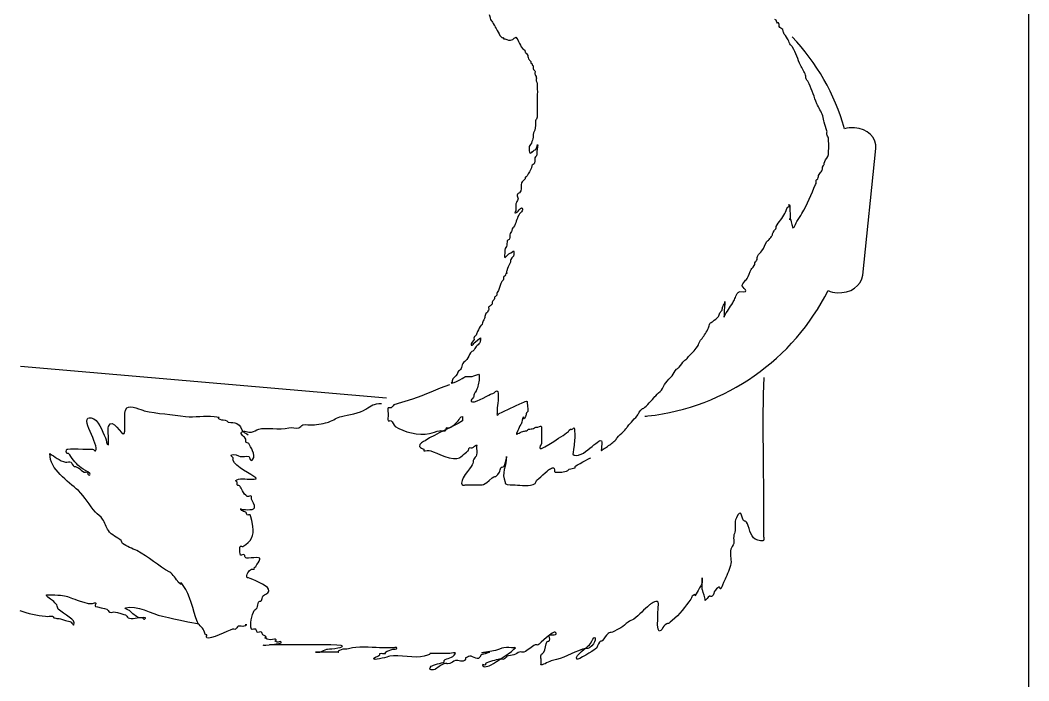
# Model space of a CAD drawing. Header units: millimetres. Extents: x -213 to 212, y 0 to 88.
# Drawn here: x 168.12 to 212, y 15.27 to 44 of the extents above; entities that cross this region are included whole.
import ezdxf

# ---------------------------------------------------------------- set-up
doc = ezdxf.new("R2010")
doc.units = ezdxf.units.MM
doc.header["$MEASUREMENT"] = 0
doc.layers.get('0').update_dxf_attribs({"color": 250})
doc.layers.add('1', color=1, linetype='Continuous')

msp = doc.modelspace()

# ---------------------------------------------------------------- linework, layer by layer
msp.add_lwpolyline([(-213, 88), (-213, 0), (212, 0), (212, 88)], close=True)
at = {"layer": '1'}
for p, q in [((204.774, 32.916), (205.348, 38.415)), ((168.134, 28.947), (184.055, 27.578)), ((185.182, 27.514), (184.374, 27.266)), ((188.863, 27.046), (188.863, 26.891)), ((190.794, 26.301), (190.794, 25.587)), ((187.475, 23.787), (187.848, 23.787)), ((200.463, 22.483), (200.463, 21.551)), ((197.792, 19.502), (197.792, 19.75)), ((176.174, 17.265), (176.113, 17.452)), ((178.978, 16.83), (178.96, 16.833)), ((180.034, 16.83), (178.978, 16.83)), ((180.469, 16.83), (180.034, 16.83)), ((184.383, 16.706), (183.886, 16.706)), ((181.215, 16.52), (180.966, 16.52)), ((181.712, 16.52), (181.215, 16.52)), ((186.805, 16.457), (186.122, 16.457)), ((190.776, 16.023), (190.776, 16.209))]:
    msp.add_line(p, q, dxfattribs=at)
for points in [[(188.526, 44.254), (188.571, 43.959), (188.617, 44.013), (188.744, 43.788)], [(201.012, 44.004), (201.001, 44.025), (200.961, 44.014), (200.951, 44.035)], [(201.042, 43.911), (201.028, 43.94), (201.026, 43.975), (201.012, 44.004)], [(201.136, 43.817), (201.075, 43.973), (201.09, 43.817), (201.042, 43.911)], [(188.744, 43.788), (188.769, 43.743), (188.94, 43.395), (189.024, 43.291)], [(201.136, 43.724), (201.129, 43.754), (201.148, 43.788), (201.136, 43.817)], [(201.291, 43.6), (201.253, 43.654), (201.151, 43.66), (201.136, 43.724)], [(201.322, 43.476), (201.305, 43.515), (201.315, 43.565), (201.291, 43.6)], [(201.507, 43.196), (201.454, 43.295), (201.365, 43.373), (201.322, 43.476)], [(189.024, 43.291), (189.105, 43.191), (189.1, 43.275), (189.148, 43.229)], [(189.148, 43.229), (189.156, 43.221), (189.139, 43.202), (189.148, 43.198)], [(189.148, 43.198), (189.167, 43.188), (189.191, 43.203), (189.209, 43.198)], [(189.209, 43.198), (189.339, 43.165), (189.389, 43.086), (189.551, 43.167)], [(189.551, 43.167), (189.596, 43.19), (189.627, 43.241), (189.675, 43.26)], [(189.675, 43.26), (189.689, 43.265), (189.749, 43.166), (189.8, 43.073)], [(189.8, 43.073), (189.873, 42.94), (189.871, 42.895), (189.985, 42.763)], [(201.601, 42.979), (201.56, 43.047), (201.545, 43.127), (201.507, 43.196)], [(203.978, 39.28), (203.556, 40.795), (202.769, 42.163), (201.706, 43.276)], [(189.985, 42.763), (190.01, 42.735), (190.056, 42.731), (190.079, 42.701)], [(190.079, 42.701), (190.091, 42.684), (190.074, 42.659), (190.079, 42.638)], [(190.079, 42.638), (190.098, 42.563), (190.125, 42.576), (190.173, 42.514)], [(201.725, 42.824), (201.692, 42.881), (201.634, 42.922), (201.601, 42.979)], [(202.067, 42.047), (201.953, 42.292), (201.861, 42.589), (201.725, 42.824)], [(190.173, 42.514), (190.224, 42.448), (190.198, 42.412), (190.234, 42.328)], [(190.234, 42.328), (190.254, 42.28), (190.31, 42.253), (190.328, 42.203)], [(190.328, 42.203), (190.335, 42.184), (190.317, 42.159), (190.328, 42.141)], [(190.328, 42.141), (190.341, 42.122), (190.376, 42.129), (190.389, 42.11)], [(190.389, 42.11), (190.4, 42.093), (190.38, 42.067), (190.389, 42.048)], [(190.389, 42.048), (190.393, 42.039), (190.414, 42.057), (190.419, 42.048)], [(190.419, 42.048), (190.442, 42.003), (190.428, 41.907), (190.45, 41.862)], [(190.45, 41.862), (190.463, 41.835), (190.496, 41.824), (190.511, 41.799)], [(190.511, 41.799), (190.534, 41.765), (190.501, 41.715), (190.511, 41.675)], [(202.286, 41.612), (202.235, 41.763), (202.136, 41.903), (202.067, 42.047)], [(190.511, 41.675), (190.518, 41.646), (190.567, 41.557), (190.572, 41.52)], [(190.572, 41.52), (190.579, 41.469), (190.566, 41.416), (190.572, 41.365)], [(190.572, 41.365), (190.577, 41.322), (190.597, 41.283), (190.602, 41.241)], [(202.316, 41.457), (202.296, 41.506), (202.302, 41.562), (202.286, 41.612)], [(202.44, 41.24), (202.407, 41.316), (202.349, 41.38), (202.316, 41.457)], [(190.602, 41.241), (190.635, 40.938), (190.602, 40.613), (190.602, 40.309)], [(202.782, 40.37), (202.663, 40.657), (202.566, 40.956), (202.44, 41.24)], [(190.602, 40.309), (190.602, 40.14), (190.63, 39.948), (190.602, 39.781)], [(203.031, 39.842), (202.97, 40.022), (202.856, 40.195), (202.782, 40.37)], [(190.541, 39.626), (190.516, 39.501), (190.545, 39.343), (190.511, 39.222)], [(190.602, 39.781), (190.613, 39.718), (190.552, 39.68), (190.541, 39.626)], [(203.092, 39.563), (203.067, 39.654), (203.059, 39.752), (203.031, 39.842)], [(203.216, 39.19), (203.186, 39.318), (203.128, 39.437), (203.092, 39.563)], [(190.45, 39.098), (190.428, 39.023), (190.441, 38.927), (190.419, 38.849)], [(190.511, 39.222), (190.498, 39.177), (190.463, 39.142), (190.45, 39.098)], [(203.216, 39.035), (203.206, 39.086), (203.228, 39.14), (203.216, 39.19)], [(204.41, 39.325), (204.258, 39.336), (204.112, 39.319), (203.978, 39.28)], [(205.348, 38.415), (205.397, 38.88), (204.978, 39.286), (204.41, 39.325)], [(190.419, 38.849), (190.4, 38.781), (190.369, 38.672), (190.325, 38.601)], [(190.544, 38.383), (190.612, 38.475), (190.666, 38.804), (190.605, 38.383)], [(203.277, 38.88), (203.267, 38.934), (203.227, 38.98), (203.216, 39.035)], [(203.277, 38.165), (203.297, 38.3), (203.302, 38.755), (203.277, 38.88)], [(190.264, 38.508), (190.25, 38.463), (190.264, 38.373), (190.264, 38.321)], [(190.325, 38.601), (190.306, 38.569), (190.275, 38.543), (190.264, 38.508)], [(190.264, 38.321), (190.264, 38.111), (190.386, 38.28), (190.483, 38.352)], [(190.483, 38.352), (190.501, 38.366), (190.531, 38.365), (190.544, 38.383)], [(190.605, 38.383), (190.592, 38.291), (190.617, 38.191), (190.574, 38.104)], [(190.483, 37.762), (190.458, 37.736), (190.409, 37.731), (190.389, 37.7)], [(190.513, 38.01), (190.499, 37.966), (190.503, 37.782), (190.483, 37.762)], [(190.574, 38.104), (190.558, 38.07), (190.524, 38.046), (190.513, 38.01)], [(203.029, 37.606), (203.156, 37.86), (203.037, 37.601), (203.122, 37.855)], [(203.122, 37.855), (203.163, 37.976), (203.257, 38.029), (203.277, 38.165)], [(190.358, 37.576), (190.305, 37.457), (190.242, 37.344), (190.173, 37.234)], [(190.389, 37.7), (190.365, 37.664), (190.375, 37.615), (190.358, 37.576)], [(202.874, 37.296), (202.904, 37.354), (202.968, 37.392), (202.998, 37.451)], [(202.998, 37.451), (203.022, 37.498), (203.012, 37.556), (203.029, 37.606)], [(189.927, 36.923), (189.899, 36.815), (189.938, 36.688), (189.896, 36.581)], [(190.082, 37.11), (190.028, 37.03), (189.95, 37.014), (189.927, 36.923)], [(190.082, 37.172), (190.072, 37.153), (190.093, 37.127), (190.082, 37.11)], [(190.112, 37.172), (190.103, 37.166), (190.087, 37.181), (190.082, 37.172)], [(190.173, 37.234), (190.157, 37.209), (190.135, 37.188), (190.112, 37.172)], [(202.721, 36.861), (202.787, 36.912), (202.729, 36.989), (202.752, 37.047)], [(202.752, 37.047), (202.762, 37.074), (202.8, 37.083), (202.813, 37.11)], [(202.813, 37.11), (202.843, 37.168), (202.843, 37.238), (202.874, 37.296)], [(189.835, 36.488), (189.645, 36.426), (189.807, 36.298), (189.774, 36.209)], [(189.896, 36.581), (189.882, 36.547), (189.848, 36.523), (189.835, 36.488)], [(202.131, 35.588), (202.372, 35.99), (202.537, 36.431), (202.721, 36.861)], [(189.68, 36.022), (189.665, 35.986), (189.68, 35.906), (189.68, 35.867)], [(189.774, 36.209), (189.75, 36.144), (189.708, 36.086), (189.68, 36.022)], [(201.57, 35.898), (201.584, 35.926), (201.548, 35.969), (201.57, 35.991)], [(201.57, 35.991), (201.586, 36.008), (201.6, 35.952), (201.6, 35.929)], [(189.65, 35.681), (189.594, 35.568), (189.721, 35.635), (189.744, 35.65)], [(189.68, 35.681), (189.678, 35.671), (189.655, 35.69), (189.65, 35.681)], [(189.68, 35.867), (189.68, 35.805), (189.695, 35.741), (189.68, 35.681)], [(189.744, 35.65), (189.787, 35.678), (189.876, 35.836), (189.929, 35.836)], [(189.96, 35.712), (189.929, 35.637), (189.843, 35.597), (189.805, 35.526)], [(189.929, 35.836), (189.972, 35.836), (189.975, 35.752), (189.96, 35.712)], [(201.012, 35.029), (201.111, 35.226), (201.286, 35.391), (201.384, 35.588)], [(201.384, 35.588), (201.412, 35.642), (201.466, 35.812), (201.509, 35.867)], [(201.6, 35.929), (201.661, 34.727), (201.506, 35.808), (201.694, 35.122)], [(201.509, 35.867), (201.523, 35.885), (201.56, 35.878), (201.57, 35.898)], [(201.913, 35.246), (201.981, 35.363), (202.06, 35.472), (202.131, 35.588)], [(189.805, 35.526), (189.716, 35.362), (189.683, 35.155), (189.586, 34.998)], [(201.694, 35.122), (201.703, 35.09), (201.704, 34.886), (201.788, 34.997)], [(201.788, 34.997), (201.844, 35.072), (201.867, 35.166), (201.913, 35.246)], [(189.434, 34.718), (189.413, 34.648), (189.426, 34.57), (189.403, 34.5)], [(189.495, 34.811), (189.48, 34.777), (189.444, 34.754), (189.434, 34.718)], [(189.525, 34.935), (189.506, 34.897), (189.511, 34.85), (189.495, 34.811)], [(189.586, 34.998), (189.571, 34.972), (189.538, 34.962), (189.525, 34.935)], [(200.732, 34.501), (200.887, 34.679), (200.783, 34.592), (200.918, 34.842)], [(200.918, 34.842), (200.943, 34.888), (200.989, 34.92), (201.012, 34.966)], [(201.012, 34.966), (201.021, 34.985), (201.002, 35.01), (201.012, 35.029)], [(189.309, 34.407), (189.285, 34.335), (189.307, 34.23), (189.279, 34.159)], [(189.403, 34.5), (189.407, 34.448), (189.325, 34.449), (189.309, 34.407)], [(200.389, 33.973), (200.486, 34.094), (200.516, 34.255), (200.608, 34.376)], [(200.608, 34.376), (200.643, 34.423), (200.694, 34.457), (200.732, 34.501)], [(189.218, 34.066), (189.21, 34.041), (189.177, 33.725), (189.188, 33.693)], [(189.188, 33.693), (189.208, 33.63), (189.289, 33.777), (189.342, 33.817)], [(189.279, 34.159), (189.265, 34.124), (189.228, 34.101), (189.218, 34.066)], [(189.342, 33.817), (189.381, 33.845), (189.429, 33.853), (189.467, 33.879)], [(189.467, 33.879), (189.566, 33.945), (189.627, 34.06), (189.591, 33.817)], [(189.591, 33.817), (189.572, 33.684), (189.536, 33.735), (189.467, 33.6)], [(200.204, 33.755), (200.252, 33.838), (200.331, 33.898), (200.389, 33.973)], [(189.436, 33.445), (189.381, 33.313), (189.322, 33.255), (189.282, 33.103)], [(189.467, 33.6), (189.443, 33.552), (189.457, 33.493), (189.436, 33.445)], [(199.925, 33.165), (199.937, 33.188), (200.064, 33.341), (200.08, 33.383)], [(200.08, 33.383), (200.087, 33.402), (200.072, 33.426), (200.08, 33.445)], [(200.08, 33.445), (200.115, 33.531), (200.151, 33.521), (200.174, 33.6)], [(200.174, 33.6), (200.188, 33.651), (200.178, 33.71), (200.204, 33.755)], [(189.251, 32.979), (189.233, 32.951), (189.24, 32.912), (189.221, 32.885)], [(189.282, 32.979), (189.279, 32.969), (189.256, 32.987), (189.251, 32.979)], [(189.282, 33.103), (189.271, 33.063), (189.292, 33.019), (189.282, 32.979)], [(199.739, 32.761), (199.815, 32.863), (199.864, 33.053), (199.925, 33.165)], [(203.66, 32.149), (204.229, 32.109), (204.725, 32.452), (204.774, 32.916)], [(189.068, 32.637), (189.007, 32.536), (188.984, 32.405), (188.944, 32.295)], [(189.129, 32.699), (189.113, 32.675), (189.081, 32.662), (189.068, 32.637)], [(189.16, 32.854), (189.132, 32.809), (189.157, 32.743), (189.129, 32.699)], [(189.221, 32.885), (189.207, 32.867), (189.17, 32.874), (189.16, 32.854)], [(199.399, 32.202), (200.011, 32.127), (199.47, 32.395), (199.523, 32.482)], [(199.523, 32.482), (199.574, 32.554), (199.627, 32.627), (199.678, 32.699)], [(199.678, 32.699), (199.699, 32.72), (199.724, 32.738), (199.739, 32.761)], [(188.85, 32.047), (188.837, 32.021), (188.804, 32.008), (188.789, 31.985)], [(188.85, 32.109), (188.845, 32.089), (188.859, 32.065), (188.85, 32.047)], [(188.944, 32.295), (188.919, 32.23), (188.867, 32.177), (188.85, 32.109)], [(195.43, 26.788), (198.816, 27.16), (201.765, 29.255), (203.268, 32.242)], [(199.211, 31.892), (199.241, 31.964), (199.264, 32.042), (199.305, 32.109)], [(199.305, 32.109), (199.327, 32.147), (199.373, 32.165), (199.399, 32.202)], [(203.268, 32.242), (203.385, 32.191), (203.52, 32.159), (203.66, 32.149)], [(188.634, 31.643), (188.612, 31.605), (188.565, 31.586), (188.54, 31.55)], [(188.664, 31.767), (188.648, 31.727), (188.655, 31.68), (188.634, 31.643)], [(188.758, 31.891), (188.735, 31.845), (188.685, 31.815), (188.664, 31.767)], [(188.789, 31.985), (188.73, 31.988), (188.768, 31.912), (188.758, 31.891)], [(198.683, 31.55), (198.718, 31.648), (198.777, 31.661), (198.777, 31.767)], [(198.777, 31.674), (198.744, 31.476), (198.746, 31.285), (198.746, 31.084)], [(198.777, 31.767), (198.777, 31.798), (198.782, 31.705), (198.777, 31.674)], [(198.931, 31.426), (198.992, 31.52), (199.061, 31.609), (199.117, 31.705)], [(199.117, 31.705), (199.152, 31.765), (199.178, 31.829), (199.211, 31.892)], [(188.354, 31.208), (188.332, 31.149), (188.343, 31.082), (188.324, 31.022)], [(188.415, 31.27), (188.398, 31.246), (188.365, 31.235), (188.354, 31.208)], [(188.509, 31.425), (188.481, 31.371), (188.451, 31.319), (188.415, 31.27)], [(188.54, 31.55), (188.446, 31.528), (188.528, 31.464), (188.509, 31.425)], [(198.497, 31.115), (198.533, 31.158), (198.533, 31.222), (198.558, 31.271)], [(198.558, 31.271), (198.583, 31.316), (198.629, 31.348), (198.652, 31.395)], [(198.652, 31.395), (198.674, 31.443), (198.665, 31.501), (198.683, 31.55)], [(198.746, 31.115), (198.804, 31.221), (198.868, 31.324), (198.931, 31.426)], [(188.172, 30.742), (188.116, 30.666), (188.06, 30.55), (188.017, 30.462)], [(188.202, 30.742), (188.197, 30.733), (188.177, 30.75), (188.172, 30.742)], [(188.263, 30.928), (188.238, 30.868), (188.23, 30.801), (188.202, 30.742)], [(188.324, 31.022), (188.312, 30.986), (188.278, 30.962), (188.263, 30.928)], [(198.063, 30.618), (198.093, 30.677), (198.088, 30.75), (198.124, 30.805)], [(198.124, 30.805), (198.152, 30.848), (198.208, 30.865), (198.248, 30.898)], [(198.248, 30.898), (198.332, 30.968), (198.426, 31.031), (198.497, 31.115)], [(198.746, 31.084), (198.746, 31.074), (198.741, 31.106), (198.746, 31.115)], [(187.956, 30.307), (187.93, 30.272), (187.882, 30.253), (187.862, 30.214)], [(188.017, 30.462), (187.992, 30.413), (187.989, 30.352), (187.956, 30.307)], [(197.783, 30.152), (197.885, 30.303), (197.981, 30.456), (198.063, 30.618)], [(187.862, 30.121), (187.846, 30.042), (187.699, 29.947), (187.737, 29.872)], [(187.737, 29.872), (187.752, 29.843), (187.808, 29.88), (187.831, 29.903)], [(187.831, 29.903), (187.848, 29.92), (187.846, 29.949), (187.862, 29.966)], [(187.862, 30.214), (187.848, 30.186), (187.868, 30.151), (187.862, 30.121)], [(187.862, 29.966), (187.897, 30), (188.139, 30.185), (188.141, 30.183)], [(188.111, 29.966), (188.072, 29.903), (188.001, 29.867), (187.956, 29.81)], [(188.141, 30.121), (188.134, 30.068), (188.137, 30.011), (188.111, 29.966)], [(188.141, 30.183), (188.156, 30.168), (188.144, 30.141), (188.141, 30.121)], [(197.443, 29.624), (197.74, 29.986), (197.534, 29.789), (197.722, 30.09)], [(197.722, 30.09), (197.738, 30.115), (197.768, 30.128), (197.783, 30.152)], [(187.709, 29.531), (187.646, 29.446), (187.62, 29.338), (187.554, 29.251)], [(187.77, 29.593), (187.75, 29.572), (187.724, 29.554), (187.709, 29.531)], [(187.831, 29.624), (187.816, 29.606), (187.791, 29.603), (187.77, 29.593)], [(187.956, 29.81), (187.907, 29.753), (187.879, 29.681), (187.831, 29.624)], [(197.194, 29.376), (197.272, 29.463), (197.369, 29.534), (197.443, 29.624)], [(187.369, 29.065), (187.338, 29.018), (187.331, 28.893), (187.308, 28.847)], [(187.554, 29.251), (187.501, 29.182), (187.417, 29.138), (187.369, 29.065)], [(196.79, 28.91), (196.868, 28.997), (196.927, 29.103), (197.008, 29.19)], [(197.008, 29.19), (197.044, 29.228), (197.097, 29.246), (197.133, 29.283)], [(197.133, 29.283), (197.158, 29.309), (197.171, 29.348), (197.194, 29.376)], [(187.123, 28.599), (187.056, 28.5), (186.945, 28.439), (186.904, 28.319)], [(187.153, 28.692), (187.135, 28.665), (187.14, 28.626), (187.123, 28.599)], [(187.308, 28.847), (187.275, 28.782), (187.194, 28.753), (187.153, 28.692)], [(187.776, 28.506), (187.862, 28.523), (188.05, 28.604), (188.055, 28.599)], [(188.055, 28.599), (188.106, 28.55), (188.085, 28.471), (188.085, 28.413)], [(196.2, 28.227), (196.287, 28.337), (196.394, 28.428), (196.48, 28.537)], [(196.48, 28.537), (196.548, 28.625), (196.594, 28.731), (196.665, 28.817)], [(196.665, 28.817), (196.698, 28.857), (196.754, 28.872), (196.79, 28.91)], [(186.797, 28.135), (186.247, 27.963), (185.729, 27.697), (185.182, 27.514)], [(186.874, 28.226), (186.874, 28.204), (186.96, 28.226), (187.092, 28.288)], [(186.904, 28.257), (186.9, 28.243), (186.874, 28.241), (186.874, 28.226)], [(186.904, 28.319), (186.897, 28.3), (186.911, 28.277), (186.904, 28.257)], [(187.092, 28.288), (187.579, 28.519), (187.388, 28.506), (187.651, 28.506)], [(187.651, 28.506), (187.689, 28.506), (187.74, 28.499), (187.776, 28.506)], [(188.085, 28.413), (188.085, 28.223), (188.027, 28.064), (187.961, 27.885)], [(196.015, 27.916), (196.096, 28.006), (196.127, 28.132), (196.2, 28.227)], [(200.465, 28.462), (200.386, 26.557), (200.463, 24.223), (200.463, 22.483)], [(187.743, 27.419), (187.801, 27.304), (188.424, 27.651), (188.581, 27.729)], [(187.867, 27.73), (187.85, 27.69), (187.855, 27.643), (187.837, 27.605)], [(187.961, 27.885), (187.905, 27.734), (187.954, 27.931), (187.867, 27.73)], [(188.581, 27.729), (188.611, 27.744), (188.644, 27.746), (188.675, 27.76)], [(188.675, 27.76), (188.746, 27.796), (188.871, 27.929), (188.893, 27.854)], [(188.893, 27.854), (188.965, 27.609), (188.863, 27.305), (188.863, 27.046)], [(195.3, 27.171), (195.425, 27.279), (195.702, 27.6), (195.766, 27.668)], [(195.766, 27.668), (195.847, 27.753), (195.936, 27.829), (196.015, 27.916)], [(172.761, 27.141), (172.893, 27.273), (173.412, 27.039), (173.506, 27.017)], [(183.152, 27.081), (183.399, 27.245), (183.491, 27.329), (183.836, 27.329)], [(184.374, 27.266), (184.334, 27.224), (184.303, 27.168), (184.25, 27.142)], [(187.837, 27.605), (187.812, 27.556), (187.704, 27.498), (187.743, 27.419)], [(188.957, 26.891), (189.282, 27.054), (189.619, 27.206), (189.951, 27.357)], [(189.951, 27.357), (190.04, 27.398), (190.164, 27.442), (190.169, 27.419)], [(190.169, 27.419), (190.169, 27.414), (190.22, 27.053), (190.2, 26.984)], [(195.051, 26.953), (195.28, 27.239), (195.123, 27.015), (195.3, 27.171)], [(171.393, 25.278), (171.596, 25.481), (170.628, 26.822), (171.208, 26.707)], [(171.953, 26.334), (172.111, 26.804), (172.56, 25.871), (172.636, 26.023)], [(172.636, 26.023), (172.735, 26.223), (172.57, 26.952), (172.761, 27.141)], [(173.506, 27.017), (174.089, 26.883), (174.718, 26.853), (175.308, 26.769)], [(175.308, 26.769), (175.713, 26.711), (176.144, 26.827), (176.55, 26.769)], [(181.537, 26.522), (181.764, 26.606), (181.876, 26.726), (182.097, 26.77)], [(182.097, 26.77), (182.377, 26.826), (182.907, 26.917), (183.152, 27.081)], [(184.125, 26.831), (184.125, 26.748), (184.087, 26.657), (184.125, 26.583)], [(184.125, 27.142), (184.101, 27.13), (184.125, 26.882), (184.125, 26.831)], [(184.25, 27.142), (184.212, 27.123), (184.163, 27.16), (184.125, 27.142)], [(188.863, 26.891), (188.863, 26.87), (188.842, 26.829), (188.863, 26.829)], [(188.863, 26.829), (188.901, 26.829), (188.924, 26.874), (188.957, 26.891)], [(190.108, 26.767), (189.943, 26.477), (190.078, 26.943), (189.953, 26.612)], [(190.139, 26.922), (190.118, 26.874), (190.134, 26.813), (190.108, 26.767)], [(190.2, 26.984), (190.192, 26.956), (190.149, 26.949), (190.139, 26.922)], [(194.708, 26.519), (194.792, 26.612), (194.879, 26.7), (194.957, 26.798)], [(194.957, 26.798), (194.996, 26.846), (195.013, 26.906), (195.051, 26.953)], [(195.293, 26.774), (195.339, 26.779), (195.384, 26.784), (195.43, 26.788)], [(171.208, 26.707), (171.526, 26.643), (171.682, 26.131), (171.829, 25.837)], [(171.953, 25.526), (171.974, 25.526), (171.928, 26.26), (171.953, 26.334)], [(176.55, 26.769), (176.989, 26.706), (176.588, 26.749), (176.799, 26.645)], [(176.799, 26.645), (176.878, 26.606), (177.025, 26.624), (177.109, 26.582)], [(177.109, 26.582), (177.135, 26.569), (177.143, 26.527), (177.17, 26.52)], [(177.17, 26.52), (177.336, 26.479), (177.407, 26.527), (177.543, 26.458)], [(177.543, 26.458), (177.726, 26.367), (177.688, 26.285), (177.792, 26.147)], [(180.234, 26.273), (180.303, 26.301), (180.348, 26.374), (180.419, 26.397)], [(180.419, 26.397), (180.557, 26.443), (180.71, 26.38), (180.854, 26.397)], [(180.854, 26.397), (181.019, 26.418), (181.397, 26.469), (181.537, 26.522)], [(184.125, 26.583), (184.144, 26.546), (184.214, 26.606), (184.25, 26.583)], [(184.25, 26.583), (184.336, 26.525), (184.349, 26.392), (184.435, 26.334)], [(184.435, 26.334), (184.813, 26.082), (185.442, 25.927), (185.926, 26.024)], [(187.353, 26.583), (186.887, 26.256), (186.237, 26.045), (185.738, 25.713)], [(186.795, 26.272), (186.948, 26.333), (187.056, 26.47), (187.168, 26.583)], [(187.168, 26.583), (187.229, 26.645), (187.267, 26.769), (187.353, 26.769)], [(187.353, 26.769), (187.374, 26.769), (187.353, 26.728), (187.353, 26.707)], [(187.353, 26.707), (187.353, 26.665), (187.386, 26.606), (187.353, 26.583)], [(189.859, 26.363), (189.798, 26.241), (189.781, 26.176), (189.735, 26.084)], [(189.953, 26.612), (189.892, 26.312), (189.967, 26.576), (189.859, 26.363)], [(190.639, 26.301), (190.753, 26.324), (190.794, 26.408), (190.794, 26.301)], [(194.368, 26.115), (194.536, 26.299), (194.497, 26.281), (194.648, 26.456)], [(194.648, 26.456), (194.667, 26.479), (194.688, 26.498), (194.708, 26.519)], [(177.935, 25.776), (177.889, 25.888), (177.663, 26.002), (177.749, 26.087)], [(177.749, 26.087), (177.851, 26.189), (178.041, 26.061), (178.184, 26.087)], [(177.792, 26.147), (177.911, 25.987), (177.932, 26.07), (178.041, 25.961)], [(178.184, 26.087), (178.293, 26.107), (178.39, 26.176), (178.495, 26.211)], [(178.495, 26.211), (178.77, 26.303), (179.403, 26.174), (179.799, 26.273)], [(179.799, 26.273), (179.931, 26.307), (180.108, 26.223), (180.234, 26.273)], [(185.926, 26.024), (186.073, 26.053), (186.212, 26.121), (186.361, 26.148)], [(186.361, 26.148), (186.442, 26.163), (186.534, 26.117), (186.61, 26.148)], [(186.61, 26.148), (186.653, 26.165), (186.633, 26.246), (186.671, 26.272)], [(186.671, 26.272), (186.706, 26.295), (186.757, 26.257), (186.795, 26.272)], [(189.735, 26.084), (189.732, 26.077), (189.699, 25.99), (189.704, 25.99)], [(189.704, 25.99), (189.728, 25.99), (189.745, 26.012), (189.765, 26.021)], [(189.765, 26.021), (189.837, 26.053), (189.908, 26.09), (189.984, 26.115)], [(189.984, 26.115), (190.035, 26.131), (190.088, 26.131), (190.139, 26.146)], [(190.139, 26.146), (190.174, 26.156), (190.195, 26.199), (190.233, 26.208)], [(190.233, 26.208), (190.304, 26.226), (190.38, 26.218), (190.451, 26.239)], [(190.451, 26.239), (190.487, 26.25), (190.51, 26.289), (190.545, 26.301)], [(190.545, 26.301), (190.576, 26.311), (190.609, 26.295), (190.639, 26.301)], [(190.733, 25.369), (190.797, 25.306), (191.848, 26.01), (191.975, 26.115)], [(191.975, 26.115), (191.993, 26.129), (191.99, 26.16), (192.006, 26.177)], [(192.006, 26.177), (192.102, 26.272), (192.031, 26.159), (192.13, 26.208)], [(192.13, 26.208), (192.163, 26.225), (192.219, 26.307), (192.224, 26.27)], [(192.224, 26.27), (192.248, 26.104), (192.247, 25.747), (192.224, 25.587)], [(194.088, 25.835), (194.17, 25.936), (194.282, 26.021), (194.368, 26.115)], [(171.829, 25.837), (171.879, 25.737), (171.841, 25.526), (171.953, 25.526)], [(177.935, 25.652), (177.916, 25.689), (177.95, 25.738), (177.935, 25.776)], [(178.059, 25.59), (178.035, 25.629), (177.955, 25.611), (177.935, 25.652)], [(178.245, 24.907), (178.369, 25.094), (178.143, 25.447), (178.059, 25.59)], [(185.738, 25.713), (185.687, 25.679), (185.434, 25.576), (185.489, 25.465)], [(185.489, 25.465), (185.53, 25.381), (185.637, 25.379), (185.675, 25.34)], [(187.786, 25.402), (187.852, 25.436), (187.9, 25.503), (187.971, 25.527)], [(187.971, 25.527), (187.991, 25.533), (187.971, 25.485), (187.971, 25.464)], [(187.971, 25.464), (187.971, 25.34), (187.999, 25.213), (187.971, 25.092)], [(190.794, 25.587), (190.794, 25.546), (190.68, 25.422), (190.733, 25.369)], [(192.224, 25.587), (192.22, 25.558), (192.156, 25.132), (192.163, 25.121)], [(192.443, 25.09), (192.659, 25.148), (192.969, 25.462), (193.157, 25.587)], [(193.157, 25.587), (193.233, 25.638), (193.34, 25.777), (193.406, 25.711)], [(193.406, 25.711), (193.449, 25.668), (193.406, 25.455), (193.406, 25.37)], [(193.622, 25.432), (193.749, 25.523), (193.877, 25.609), (193.994, 25.711)], [(193.994, 25.711), (194.033, 25.745), (194.055, 25.795), (194.088, 25.835)], [(170.647, 23.539), (170.193, 23.962), (169.402, 24.441), (169.405, 25.154)], [(169.405, 25.154), (169.61, 25.026), (169.833, 24.832), (170.088, 24.781)], [(170.15, 25.154), (170.107, 25.198), (170.122, 25.285), (170.15, 25.34)], [(170.15, 25.34), (170.167, 25.373), (171.076, 25.34), (171.268, 25.34)], [(170.211, 25.154), (170.191, 25.154), (170.163, 25.139), (170.15, 25.154)], [(170.272, 25.092), (170.252, 25.112), (170.232, 25.133), (170.211, 25.154)], [(170.769, 24.533), (170.571, 24.665), (170.401, 24.899), (170.272, 25.092)], [(171.268, 25.34), (171.314, 25.34), (171.36, 25.245), (171.393, 25.278)], [(177.375, 24.969), (177.369, 24.987), (177.263, 25.043), (177.314, 25.093)], [(177.314, 25.093), (177.38, 25.16), (177.637, 25.048), (177.687, 25.031)], [(177.687, 25.031), (177.798, 24.993), (177.947, 25.068), (178.059, 25.031)], [(178.059, 25.031), (178.1, 25.017), (178.133, 24.736), (178.245, 24.907)], [(185.675, 25.34), (185.689, 25.326), (185.655, 25.285), (185.675, 25.278)], [(185.675, 25.278), (185.726, 25.261), (185.919, 25.311), (185.985, 25.278)], [(185.985, 25.278), (186.201, 25.17), (186.986, 24.822), (187.228, 24.968)], [(187.228, 24.968), (187.244, 24.978), (187.567, 25.233), (187.6, 25.278)], [(187.6, 25.278), (187.628, 25.315), (187.631, 25.37), (187.661, 25.402)], [(187.661, 25.402), (187.692, 25.432), (187.748, 25.384), (187.786, 25.402)], [(187.971, 25.092), (187.955, 25.019), (187.88, 24.972), (187.847, 24.905)], [(189.276, 25.03), (189.276, 24.646), (189.035, 24.269), (189.215, 23.912)], [(189.276, 24.968), (189.283, 24.987), (189.276, 25.05), (189.276, 25.03)], [(192.163, 25.121), (192.209, 25.032), (192.434, 25.088), (192.443, 25.09)], [(193.406, 25.37), (193.406, 25.339), (193.375, 25.276), (193.406, 25.276)], [(193.406, 25.276), (193.421, 25.276), (193.425, 25.299), (193.436, 25.307)], [(193.436, 25.307), (193.497, 25.351), (193.563, 25.388), (193.622, 25.432)], [(170.088, 24.781), (170.169, 24.765), (170.263, 24.818), (170.337, 24.781)], [(170.337, 24.781), (170.344, 24.777), (170.408, 24.621), (170.461, 24.595)], [(170.461, 24.595), (170.48, 24.586), (170.502, 24.595), (170.522, 24.595)], [(170.522, 24.595), (170.563, 24.574), (170.608, 24.558), (170.646, 24.533)], [(177.375, 24.845), (177.362, 24.884), (177.388, 24.929), (177.375, 24.969)], [(178.369, 24.099), (178.196, 24.237), (177.459, 24.593), (177.375, 24.845)], [(187.786, 24.657), (187.707, 24.538), (187.188, 23.951), (187.351, 23.787)], [(187.847, 24.905), (187.809, 24.829), (187.832, 24.728), (187.786, 24.657)], [(189.027, 24.533), (189.055, 24.57), (189.119, 24.562), (189.152, 24.595)], [(189.152, 24.595), (189.225, 24.668), (189.243, 24.872), (189.276, 24.968)], [(192.255, 24.533), (192.273, 24.542), (192.24, 24.581), (192.255, 24.595)], [(192.255, 24.595), (192.285, 24.625), (192.895, 24.968), (192.938, 24.968)], [(170.646, 24.533), (170.72, 24.484), (170.814, 24.373), (170.895, 24.346)], [(171.142, 24.284), (171.04, 24.386), (170.887, 24.454), (170.769, 24.533)], [(170.895, 24.346), (170.933, 24.333), (170.984, 24.369), (171.02, 24.346)], [(171.02, 24.346), (171.058, 24.32), (171.05, 24.255), (171.081, 24.222)], [(171.081, 24.222), (171.121, 24.18), (171.185, 24.243), (171.142, 24.284)], [(188.655, 24.098), (188.874, 24.279), (188.719, 23.976), (188.966, 24.346)], [(188.966, 24.346), (189.002, 24.401), (188.989, 24.48), (189.027, 24.533)], [(190.581, 23.974), (190.619, 24.013), (191.106, 24.454), (191.14, 24.471)], [(191.14, 24.471), (191.198, 24.5), (191.261, 24.533), (191.325, 24.533)], [(191.325, 24.533), (191.391, 24.533), (191.322, 24.356), (191.386, 24.346)], [(191.386, 24.346), (191.584, 24.318), (191.775, 24.352), (191.945, 24.409)], [(191.945, 24.409), (191.973, 24.418), (191.981, 24.46), (192.006, 24.471)], [(192.006, 24.471), (192.085, 24.503), (192.179, 24.495), (192.255, 24.533)], [(177.56, 23.913), (177.547, 23.939), (177.484, 23.948), (177.499, 23.975)], [(177.499, 23.975), (177.562, 24.103), (178.017, 24.037), (178.12, 24.037)], [(177.56, 23.788), (177.529, 23.818), (177.578, 23.875), (177.56, 23.913)], [(177.684, 23.726), (177.651, 23.759), (177.593, 23.756), (177.56, 23.788)], [(177.995, 23.291), (177.799, 23.389), (177.739, 23.672), (177.684, 23.726)], [(178.12, 24.037), (178.155, 24.037), (178.469, 24.019), (178.369, 24.099)], [(187.351, 23.787), (187.381, 23.758), (187.435, 23.787), (187.475, 23.787)], [(187.848, 23.787), (188.341, 23.787), (188.233, 23.745), (188.655, 24.098)], [(189.215, 23.912), (189.224, 23.893), (189.2, 23.864), (189.215, 23.85)], [(189.215, 23.85), (189.286, 23.778), (189.58, 23.787), (189.65, 23.787)], [(189.65, 23.787), (189.889, 23.787), (190.3, 23.685), (190.52, 23.85)], [(190.52, 23.85), (190.558, 23.877), (190.55, 23.941), (190.581, 23.974)], [(171.392, 22.607), (171.132, 22.897), (170.931, 23.273), (170.647, 23.539)], [(178.18, 23.291), (178.152, 23.347), (178.051, 23.264), (177.995, 23.291)], [(178.18, 23.167), (178.167, 23.206), (178.199, 23.254), (178.18, 23.291)], [(178.305, 22.794), (178.351, 22.935), (178.218, 23.053), (178.18, 23.167)], [(171.703, 22.297), (171.619, 22.417), (171.492, 22.499), (171.392, 22.607)], [(177.745, 22.732), (177.73, 22.747), (177.661, 22.732), (177.684, 22.732)], [(177.684, 22.732), (177.785, 22.732), (178.258, 22.654), (178.305, 22.794)], [(177.745, 22.67), (177.745, 22.691), (177.759, 22.717), (177.745, 22.732)], [(177.93, 22.608), (177.869, 22.628), (177.806, 22.649), (177.745, 22.67)], [(177.991, 22.483), (177.951, 22.504), (177.971, 22.587), (177.93, 22.608)], [(178.116, 22.483), (178.08, 22.506), (178.029, 22.465), (177.991, 22.483)], [(178.24, 21.987), (178.232, 22.048), (178.171, 22.446), (178.116, 22.483)], [(199.344, 22.483), (199.131, 22.055), (199.268, 22.286), (199.22, 21.8)], [(199.469, 22.545), (199.443, 22.584), (199.365, 22.524), (199.344, 22.483)], [(199.593, 22.235), (199.522, 22.306), (199.517, 22.472), (199.469, 22.545)], [(171.952, 21.8), (171.853, 21.956), (171.81, 22.144), (171.703, 22.297)], [(177.805, 21.117), (178.174, 21.328), (178.293, 21.566), (178.24, 21.987)], [(199.718, 22.172), (199.693, 22.212), (199.626, 22.202), (199.593, 22.235)], [(200.09, 21.427), (199.88, 21.554), (199.824, 22.002), (199.718, 22.172)], [(172.511, 21.365), (172.343, 21.509), (172.082, 21.598), (171.952, 21.8)], [(199.159, 21.551), (199.148, 21.448), (199.181, 21.342), (199.159, 21.241)], [(199.22, 21.8), (199.211, 21.715), (199.167, 21.636), (199.159, 21.551)], [(200.463, 21.551), (200.463, 21.489), (200.483, 21.424), (200.463, 21.365)], [(172.572, 21.241), (172.536, 21.27), (172.547, 21.335), (172.511, 21.365)], [(173.193, 20.93), (172.997, 21.028), (172.747, 21.101), (172.572, 21.241)], [(177.681, 20.806), (177.681, 20.827), (177.668, 21.104), (177.681, 21.117)], [(177.681, 21.117), (177.711, 21.146), (177.77, 21.096), (177.805, 21.117)], [(199.159, 21.241), (199.139, 21.15), (199.06, 21.081), (199.035, 20.992)], [(200.463, 21.365), (200.46, 21.354), (200.222, 21.349), (200.09, 21.427)], [(174.622, 19.998), (174.115, 20.252), (173.711, 20.671), (173.193, 20.93)], [(177.866, 20.744), (177.803, 20.808), (177.681, 20.649), (177.681, 20.806)], [(177.927, 20.62), (177.894, 20.653), (177.897, 20.711), (177.866, 20.744)], [(178.548, 20.558), (178.599, 20.711), (177.987, 20.56), (177.927, 20.62)], [(199.035, 20.992), (198.981, 20.804), (199.068, 20.564), (199.035, 20.371)], [(178.302, 20.185), (178.315, 20.211), (178.348, 20.223), (178.363, 20.247)], [(178.363, 20.247), (178.429, 20.348), (178.51, 20.443), (178.548, 20.558)], [(199.035, 20.371), (198.996, 20.141), (198.869, 19.885), (198.786, 19.688)], [(174.994, 19.564), (174.89, 19.668), (174.773, 19.922), (174.622, 19.998)], [(175.243, 19.377), (174.908, 19.824), (175.312, 19.246), (174.994, 19.564)], [(177.992, 19.75), (177.936, 19.862), (178.073, 20.088), (178.177, 20.123)], [(178.053, 19.75), (178.034, 19.758), (178, 19.732), (177.992, 19.75)], [(178.923, 19.253), (178.862, 19.433), (178.174, 19.696), (178.053, 19.75)], [(178.177, 20.123), (178.215, 20.136), (178.264, 20.104), (178.302, 20.123)], [(178.302, 20.123), (178.32, 20.132), (178.293, 20.166), (178.302, 20.185)], [(197.792, 19.75), (197.792, 19.444), (197.82, 19.576), (197.607, 19.191)], [(175.802, 17.886), (175.67, 18.283), (175.469, 19.075), (175.243, 19.377)], [(197.916, 18.818), (197.769, 19.406), (197.792, 19.062), (197.792, 19.502)], [(198.786, 19.688), (198.406, 18.802), (198.742, 19.662), (198.351, 19.191)], [(169.527, 18.756), (169.435, 18.829), (169.161, 19.004), (169.278, 19.004)], [(169.278, 19.004), (170.381, 19.004), (169.977, 18.938), (171.079, 18.632)], [(178.613, 18.756), (178.651, 18.808), (178.635, 18.89), (178.674, 18.943)], [(178.674, 18.943), (178.742, 19.034), (178.986, 19.06), (178.923, 19.253)], [(197.358, 18.943), (197.325, 18.91), (197.325, 18.854), (197.297, 18.818)], [(197.607, 19.191), (197.32, 18.676), (197.634, 19.218), (197.358, 18.943)], [(198.102, 18.943), (198.026, 18.897), (197.988, 18.805), (197.916, 18.756)], [(198.226, 18.943), (198.196, 18.913), (198.137, 18.964), (198.102, 18.943)], [(198.351, 19.191), (198.292, 19.12), (198.292, 19.008), (198.226, 18.943)], [(169.712, 18.569), (169.651, 18.632), (169.595, 18.701), (169.527, 18.756)], [(169.773, 18.383), (169.727, 18.429), (169.732, 18.507), (169.712, 18.569)], [(171.079, 18.632), (171.14, 18.615), (171.204, 18.644), (171.265, 18.632)], [(171.265, 18.632), (171.524, 18.744), (171.336, 18.533), (171.389, 18.507)], [(171.389, 18.507), (171.455, 18.474), (171.819, 18.417), (171.886, 18.383)], [(172.878, 18.321), (172.864, 18.335), (172.608, 18.424), (172.692, 18.445)], [(172.692, 18.445), (173.211, 18.575), (173.825, 18.187), (174.307, 18.073)], [(178.303, 18.321), (178.333, 18.372), (178.402, 18.393), (178.427, 18.445)], [(178.427, 18.445), (178.465, 18.522), (178.446, 18.621), (178.488, 18.694)], [(178.488, 18.694), (178.512, 18.733), (178.585, 18.719), (178.613, 18.756)], [(195.496, 18.57), (195.262, 18.366), (195.054, 18.142), (194.813, 17.949)], [(195.869, 18.694), (195.78, 18.783), (195.53, 18.6), (195.496, 18.57)], [(195.993, 17.452), (195.716, 17.175), (195.935, 18.627), (195.869, 18.694)], [(197.297, 18.818), (197.053, 18.513), (196.792, 18.139), (196.489, 17.887)], [(197.916, 18.756), (197.899, 18.745), (197.921, 18.798), (197.916, 18.818)], [(168.096, 18.321), (168.439, 18.207), (168.854, 18.109), (169.215, 18.073)], [(169.215, 18.073), (169.319, 18.062), (169.423, 18.09), (169.525, 18.073)], [(169.525, 18.073), (169.553, 18.068), (169.561, 18.02), (169.586, 18.01)], [(169.586, 18.01), (169.825, 17.931), (169.69, 18.054), (170.083, 17.886)], [(170.456, 17.7), (170.573, 17.931), (170.021, 18.135), (169.773, 18.383)], [(171.886, 18.383), (171.939, 18.357), (171.957, 18.285), (172.01, 18.259)], [(172.01, 18.259), (172.084, 18.222), (172.178, 18.279), (172.259, 18.259)], [(172.259, 18.259), (172.3, 18.249), (172.686, 18.139), (172.694, 18.135)], [(172.694, 18.135), (172.747, 18.109), (172.77, 18.043), (172.819, 18.011)], [(172.819, 18.011), (172.943, 17.927), (173.294, 18.047), (173.44, 18.011)], [(173.313, 18.011), (173.109, 18.078), (173.011, 18.188), (172.878, 18.321)], [(173.562, 18.011), (173.48, 18.031), (173.391, 17.984), (173.313, 18.011)], [(173.44, 18.011), (173.468, 18.003), (173.475, 17.961), (173.501, 17.948)], [(173.501, 17.948), (173.526, 17.935), (173.592, 18.003), (173.562, 18.011)], [(174.307, 18.073), (175.017, 17.92), (175.526, 17.814), (175.884, 17.741)], [(178.178, 17.514), (178.087, 17.695), (178.204, 18.157), (178.303, 18.321)], [(170.083, 17.886), (170.162, 17.853), (170.271, 17.884), (170.332, 17.824)], [(170.332, 17.824), (170.373, 17.782), (170.431, 17.647), (170.456, 17.7)], [(176.113, 17.452), (176.037, 17.603), (175.862, 17.712), (175.802, 17.886)], [(177.602, 17.638), (177.554, 17.605), (177.526, 17.546), (177.478, 17.514)], [(177.851, 17.638), (177.81, 17.625), (177.645, 17.666), (177.602, 17.638)], [(177.975, 17.7), (177.775, 17.7), (178.082, 17.715), (177.851, 17.638)], [(194.253, 17.576), (194.134, 17.507), (194.007, 17.446), (193.881, 17.39)], [(194.564, 17.825), (194.46, 17.746), (194.368, 17.641), (194.253, 17.576)], [(194.813, 17.949), (194.742, 17.891), (194.638, 17.88), (194.564, 17.825)], [(196.179, 17.7), (196.079, 17.634), (196.069, 17.528), (195.993, 17.452)], [(196.489, 17.887), (196.181, 17.63), (196.421, 17.862), (196.179, 17.7)], [(176.235, 17.265), (176.227, 17.284), (176.194, 17.265), (176.174, 17.265)], [(176.235, 17.141), (176.199, 17.164), (176.253, 17.228), (176.235, 17.265)], [(177.353, 17.514), (177.14, 17.443), (176.387, 17.04), (176.235, 17.141)], [(177.478, 17.514), (177.442, 17.491), (177.391, 17.527), (177.353, 17.514)], [(178.364, 17.514), (178.342, 17.535), (178.191, 17.488), (178.178, 17.514)], [(178.425, 17.39), (178.392, 17.422), (178.394, 17.481), (178.364, 17.514)], [(178.61, 17.39), (178.559, 17.424), (178.468, 17.346), (178.425, 17.39)], [(178.857, 17.079), (178.598, 17.208), (178.923, 17.075), (178.796, 17.203)], [(178.671, 17.265), (178.638, 17.298), (178.648, 17.364), (178.61, 17.39)], [(178.796, 17.203), (178.763, 17.236), (178.704, 17.233), (178.671, 17.265)], [(179.229, 17.079), (179.186, 17.122), (179.039, 16.987), (178.857, 17.079)], [(191.398, 17.39), (191.327, 17.461), (190.705, 16.868), (190.653, 16.831)], [(191.149, 17.017), (191.195, 17.086), (191.081, 17.219), (191.149, 17.265)], [(191.149, 17.265), (191.177, 17.285), (191.58, 17.207), (191.398, 17.39)], [(193.073, 17.141), (193.167, 17.236), (193.195, 16.912), (192.888, 16.706)], [(192.888, 16.831), (192.934, 16.877), (193.04, 17.107), (193.073, 17.141)], [(193.695, 17.328), (193.594, 17.241), (193.54, 17.111), (193.446, 17.017)], [(193.881, 17.39), (193.82, 17.363), (193.743, 17.37), (193.695, 17.328)], [(178.668, 16.83), (178.668, 16.795), (179.56, 16.87), (179.476, 16.955)], [(179.29, 16.955), (179.097, 17.019), (179.311, 16.996), (179.229, 17.079)], [(179.476, 16.955), (179.432, 16.999), (179.349, 16.935), (179.29, 16.955)], [(182.146, 16.768), (182.146, 16.864), (180.55, 16.83), (180.469, 16.83)], [(181.463, 16.644), (181.465, 16.645), (182.146, 16.697), (182.146, 16.768)], [(182.581, 16.706), (182.498, 16.692), (182.416, 16.656), (182.333, 16.644)], [(183.886, 16.706), (183.578, 16.706), (182.936, 16.765), (182.581, 16.706)], [(184.322, 16.644), (184.367, 16.659), (184.507, 16.602), (184.507, 16.706)], [(184.507, 16.706), (184.507, 16.748), (184.423, 16.706), (184.383, 16.706)], [(188.791, 16.582), (187.275, 16.329), (189.305, 16.705), (188.17, 16.395)], [(188.604, 15.961), (188.812, 16.065), (189.569, 16.57), (189.66, 16.706)], [(189.164, 16.706), (189.034, 16.686), (188.917, 16.614), (188.791, 16.582)], [(189.599, 16.706), (189.454, 16.706), (189.307, 16.728), (189.164, 16.706)], [(189.66, 16.706), (189.671, 16.723), (189.619, 16.706), (189.599, 16.706)], [(190.528, 16.831), (190.371, 16.778), (190.199, 16.562), (190.032, 16.52)], [(190.653, 16.831), (190.62, 16.807), (190.569, 16.844), (190.528, 16.831)], [(190.9, 16.52), (190.951, 16.605), (190.992, 16.898), (191.025, 16.955)], [(191.025, 16.955), (191.049, 16.994), (191.124, 16.978), (191.149, 17.017)], [(192.329, 16.209), (192.243, 16.38), (192.795, 16.737), (192.888, 16.831)], [(192.888, 16.706), (192.799, 16.648), (192.677, 16.681), (192.577, 16.644)], [(193.322, 16.955), (193.238, 16.851), (193.246, 16.718), (193.136, 16.644)], [(193.446, 17.017), (193.413, 16.984), (193.35, 16.991), (193.322, 16.955)], [(180.966, 16.52), (181.027, 16.52), (181.093, 16.505), (181.152, 16.52)], [(181.152, 16.52), (181.261, 16.547), (181.355, 16.613), (181.463, 16.644)], [(182.147, 16.644), (181.637, 16.474), (182.32, 16.52), (181.712, 16.52)], [(182.333, 16.644), (182.272, 16.635), (182.206, 16.664), (182.147, 16.644)], [(183.513, 16.209), (183.422, 16.255), (183.678, 16.333), (183.762, 16.395)], [(184.196, 16.333), (184.107, 16.315), (183.613, 16.159), (183.513, 16.209)], [(183.762, 16.395), (183.779, 16.408), (183.742, 16.453), (183.762, 16.458)], [(183.762, 16.458), (183.843, 16.478), (183.93, 16.438), (184.011, 16.458)], [(184.011, 16.458), (184.031, 16.463), (183.994, 16.508), (184.011, 16.52)], [(184.011, 16.52), (184.105, 16.582), (184.217, 16.609), (184.322, 16.644)], [(185.687, 16.333), (185.301, 16.223), (184.611, 16.416), (184.196, 16.333)], [(186.122, 16.457), (185.69, 16.457), (186.218, 16.485), (185.687, 16.333)], [(186.557, 16.147), (186.689, 16.279), (186.935, 16.22), (187.054, 16.457)], [(187.054, 16.457), (187.092, 16.532), (186.889, 16.457), (186.805, 16.457)], [(187.673, 16.333), (187.612, 16.313), (187.549, 16.292), (187.488, 16.271)], [(187.488, 16.271), (187.488, 16.25), (187.507, 16.217), (187.488, 16.209)], [(188.17, 16.395), (188.043, 16.044), (187.835, 16.374), (187.673, 16.333)], [(189.287, 16.334), (189.246, 16.292), (189.215, 16.231), (189.162, 16.209)], [(189.597, 16.396), (189.493, 16.375), (189.389, 16.354), (189.287, 16.334)], [(189.846, 16.52), (189.757, 16.495), (189.686, 16.425), (189.597, 16.396)], [(190.032, 16.52), (189.971, 16.505), (189.905, 16.537), (189.846, 16.52)], [(190.776, 16.209), (190.776, 16.272), (190.753, 16.338), (190.776, 16.396)], [(190.776, 16.396), (190.798, 16.45), (190.87, 16.47), (190.9, 16.52)], [(192.577, 16.644), (192.115, 16.471), (191.745, 16.241), (191.273, 16.147)], [(193.136, 16.644), (193.075, 16.604), (192.366, 16.136), (192.329, 16.209)], [(186.184, 15.774), (186.12, 15.731), (185.806, 15.707), (185.998, 15.898)], [(185.998, 15.898), (186.057, 15.958), (186.49, 16.051), (186.557, 16.085)], [(186.619, 16.022), (186.403, 15.968), (186.352, 15.886), (186.184, 15.774)], [(186.557, 16.085), (186.576, 16.094), (186.543, 16.132), (186.557, 16.147)], [(186.804, 16.022), (186.619, 15.96), (186.743, 16.053), (186.619, 16.022)], [(187.053, 16.147), (186.964, 16.117), (186.893, 16.052), (186.804, 16.022)], [(187.488, 16.209), (187.368, 16.021), (187.192, 16.193), (187.053, 16.147)], [(188.356, 15.961), (188.325, 15.932), (188.231, 16.002), (188.231, 15.961)], [(188.231, 15.961), (188.231, 15.794), (188.547, 15.932), (188.604, 15.961)], [(188.356, 16.023), (188.337, 16.014), (188.37, 15.975), (188.356, 15.961)], [(188.977, 16.209), (188.804, 16.175), (188.513, 16.102), (188.356, 16.023)], [(189.162, 16.209), (189.104, 16.186), (189.038, 16.222), (188.977, 16.209)], [(190.776, 15.961), (190.755, 15.961), (190.776, 16.002), (190.776, 16.023)], [(191.273, 16.147), (191.128, 16.118), (190.914, 15.961), (190.776, 15.961)]]:
    msp.add_open_spline(points, degree=3, dxfattribs=at)

doc.saveas('drawing.dxf')
